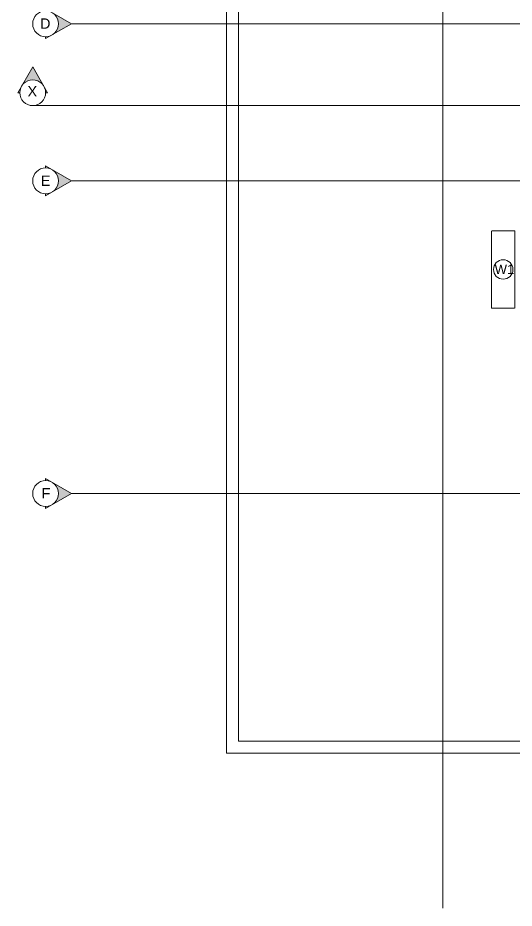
# Model space of a CAD drawing. Header units: millimetres. Extents: x -425671 to 598394, y -194194 to 343585.
# Drawn here: x 36001 to 45602, y 140422 to 157652 of the extents above; entities that cross this region are included whole.
import ezdxf

# ---------------------------------------------------------------- set-up
doc = ezdxf.new("R2010")
doc.units = ezdxf.units.MM
for name, pattern in [('ACAD_ISO10W100', [18, 12, -3, 0, -3]), ('DOT3', [0.06, 0, -0.06]), ('HIDDEN', [9.525, 6.35, -3.175])]:
    doc.linetypes.add(name, pattern=pattern)
for name, color, linetype, lineweight in [('C TEXT', 30, 'Continuous', 13), ('Centre line', 30, 'Continuous', 9), ('Hidden', 250, 'Continuous', 5), ('TEXT', 30, 'DOT3', 9)]:
    doc.layers.add(name, color=color, linetype=linetype, lineweight=lineweight)
doc.styles.get("Standard").update_dxf_attribs({"font": 'arial.ttf'})

# ---------------------------------------------------------------- blocks, each defined once
blk = doc.blocks.new('CC')
at = {"layer": 'C TEXT', "linetype": 'Continuous', "ltscale": 500}
h = blk.add_hatch(color=253, dxfattribs=at)
h.dxf.hatch_style = 1
edge = h.paths.add_edge_path()
edge.add_arc((2471483781, 936793033), 250, 180, 240)
edge.add_line((2471483656, 936792817), (2471483281, 936793033))
edge.add_line((2471483281, 936793033), (2471483656, 936793250))
edge.add_arc((2471483781, 936793033), 250, 120, 180)
h = blk.add_hatch(color=253, dxfattribs=at)
h.dxf.hatch_style = 1
h.paths.add_polyline_path([(2471483781, 936792745), (2471483781, 936792783, -0.131652), (2471483656, 936792817)])
h.paths.add_polyline_path([(2471483781, 936793322), (2471483656, 936793250, -0.131652), (2471483781, 936793283)])
for points in [[(2471483281, 936793033), (2471483781, 936793322)], [(2471483781, 936793283), (2471483781, 936793322)], [(2471483281, 936793033), (2471483781, 936792745)], [(2471483781, 936792745), (2471483781, 936792783)]]:
    blk.add_lwpolyline(points, dxfattribs=at)
blk.add_circle((2471483781, 936793033), 250, dxfattribs=at)
blk = doc.blocks.new('w1')
at = {"layer": 'TEXT', "linetype": 'Continuous'}
blk.add_circle((537678, -502628), 188, dxfattribs=at)
at = {"layer": 'TEXT', "linetype": 'Continuous', "insert": (537514, -502536), "char_height": 180, "attachment_point": 1}
blk.add_mtext_dynamic_manual_height_columns('W1', width=676.26, gutter_width=12.5, heights=[0], dxfattribs=at)

msp = doc.modelspace()

# ---------------------------------------------------------------- linework, layer by layer
at = {"layer": 'Centre line', "linetype": 'ACAD_ISO10W100', "ltscale": 0.6}
for p, q in [((44224.008, 140421.619), (44224.035, 172421.619)), ((37039.03, 157536.619), (63039.03, 157536.619)), ((37039.03, 154496.619), (63039.03, 154496.619)), ((37039.03, 148446.609), (63039.03, 148446.609))]:
    msp.add_line(p, q, dxfattribs=at)
msp.add_lwpolyline([(63775.22, 155869.846), (57278.523, 155869.846), (57278.523, 155280.312), (49359.352, 155280.312), (49359.352, 155952.317), (36289.859, 155952.317)], dxfattribs=at)
at = {"layer": 'Hidden'}
for points in [[(60039.03, 169421.619), (40039.03, 169421.619), (40039.03, 143421.619), (60039.03, 143421.619)], [(59809.03, 169191.619), (40269.03, 169191.619), (40269.03, 143651.619), (59809.03, 143651.619)]]:
    msp.add_lwpolyline(points, close=True, dxfattribs=at)
at = {"layer": 'Hidden', "linetype": 'HIDDEN', "ltscale": 0.2}
msp.add_lwpolyline([(45614.03, 153531.619), (45164.03, 153531.619), (45164.03, 152031.619), (45614.03, 152031.619)], close=True, dxfattribs=at)

# ---------------------------------------------------------------- block references
at = {"layer": 'C TEXT', "linetype": 'Continuous', "xscale": -1}
for p in [(2471520319.828, -936635496.855), (2471520319.828, -936638536.855), (2471520319.828, -936644586.865)]:
    msp.add_blockref('CC', p, dxfattribs=at)
at = {"layer": 'Centre line', "linetype": 'Continuous', "rotation": 270}
msp.add_blockref('CC', (-936756743.615, 2471639983.07), dxfattribs=at)
at = {"layer": 'TEXT', "linetype": 'Continuous'}
msp.add_blockref('w1', (-492288.645, 655409.781), dxfattribs=at)

# ---------------------------------------------------------------- texts
at = {"layer": 'C TEXT', "linetype": 'Continuous', "ltscale": 500, "char_height": 200, "attachment_point": 3}
for s, insert in [('D', (36632.273, 157640.024)), ('E', (36632.273, 154600.024)), ('F', (36632.273, 148550.013))]:
    msp.add_mtext_dynamic_manual_height_columns(s, width=187.8802, gutter_width=12.5, heights=[0], dxfattribs=dict(at, insert=insert))
at = {"layer": 'Centre line', "linetype": 'Continuous', "ltscale": 500, "insert": (36188.748, 156329.335), "char_height": 200, "attachment_point": 1}
msp.add_mtext_dynamic_manual_height_columns('X', width=187.8802, gutter_width=12.5, heights=[0], dxfattribs=at)

doc.saveas('drawing.dxf')
